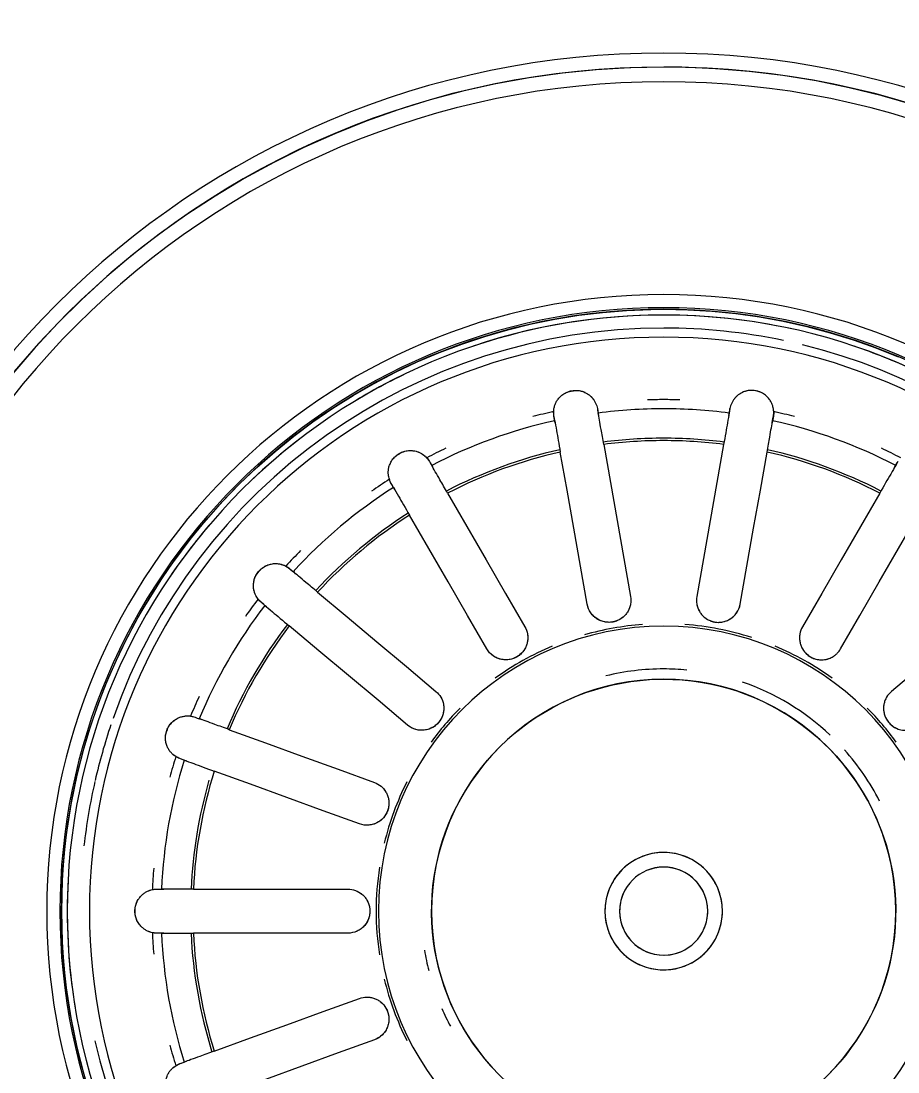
# Model space of a CAD drawing. Header units: millimetres. Extents: x -11245 to 8231, y -22520 to -3800.
# Drawn here: x -6811.4 to -6751.7, y -15020.6 to -14949 of the extents above; entities that cross this region are included whole.
import ezdxf

# ---------------------------------------------------------------- set-up
doc = ezdxf.new("R2010")
doc.units = ezdxf.units.MM
for name, color, linetype, lineweight in [('A-ANNO-DIMS', 211, 'Continuous', 9), ('A-ANNO-DIMS-75', 211, 'Continuous', 9), ('G-IMPT', 8, 'Continuous', 9)]:
    doc.layers.add(name, color=color, linetype=linetype, lineweight=lineweight)
doc.styles.add('@Arial Unicode MS', font='ARIALUNI.TTF', dxfattribs={"height": 150})
doc.dimstyles.new('CRT_-__Metros_-_Linha_de_chamada_3_5_mm', dxfattribs={"dimscale": 304.8, "dimtxt": 150.876728, "dimasz": 0.492126, "dimexe": 0.246063, "dimexo": 0.0625, "dimgap": 0.123031, "dimtad": 1, "dimlfac": 0.001, "dimrnd": 0.01, "dimzin": 0, "dimdsep": 46, "dimtxsty": '@Arial Unicode MS', "dimblk1": 'OBLIQUE', "dimblk2": 'OBLIQUE', "dimsah": 1, "dimcen": 0.09, "dimdle": 0.246063, "dimazin": 0, "dimtfac": 1, "dimtdec": 4, "dimtix": 1, "dimtmove": 0, "dimatfit": 3, "dimfxl": 1.476378, "dimfxlon": 1, "dimtvp": 1, "dimtolj": 1, "dimtzin": 0, "dimarcsym": 2})

# ---------------------------------------------------------------- blocks, each defined once
blk = doc.blocks.new('DIMBLOCK81-PONTOS ELÉTRICOS TÉRREO')
at = {"layer": 'A-ANNO-DIMS-75', "lineweight": 18}
for p, q in [((-6312.043, -13529.651), (-6387.043, -13454.651)), ((-6312.043, -13529.651), (-6237.043, -13604.651)), ((-6312.043, -16579.651), (-6387.043, -16504.651)), ((-6312.043, -16579.651), (-6237.043, -16654.651))]:
    blk.add_line(p, q, dxfattribs=at)
at = {"layer": 'A-ANNO-DIMS-75'}
for p, q in [((-6762.043, -13529.651), (-6237.043, -13529.651)), ((-6312.043, -13529.651), (-6762.043, -13529.651)), ((-6312.043, -16654.651), (-6312.043, -13529.651)), ((-6762.043, -16579.651), (-6237.043, -16579.651)), ((-6312.043, -16579.651), (-6762.043, -16579.651))]:
    blk.add_line(p, q, dxfattribs=at)
at = {"layer": 'A-ANNO-DIMS-75', "color": 0, "insert": (-6544.247, -15257.572), "char_height": 150, "width": 487.01214, "attachment_point": 1, "rotation": 90, "line_spacing_factor": 1.117605, "style": '@Arial Unicode MS'}
blk.add_mtext('3,05', dxfattribs=at)
blk = doc.blocks.new('_Oblique')
at = {"color": 0, "linetype": 'ByBlock', "lineweight": -2}
blk.add_line((-0.5, -0.5), (0.5, 0.5), dxfattribs=at)

msp = doc.modelspace()

# ---------------------------------------------------------------- linework, layer by layer
at = {"layer": 'G-IMPT', "flags": 128}
for points in [[(-6767.62, -14952.151), (-6769.919, -14952.197), (-6772.215, -14952.335), (-6774.504, -14952.564), (-6776.781, -14952.885), (-6779.044, -14953.297), (-6781.288, -14953.799), (-6783.511, -14954.39), (-6785.708, -14955.07), (-6787.876, -14955.837), (-6790.012, -14956.69), (-6792.112, -14957.628), (-6794.172, -14958.649), (-6796.191, -14959.751), (-6798.163, -14960.934), (-6800.087, -14962.194), (-6801.959, -14963.53), (-6803.776, -14964.94), (-6805.535, -14966.422), (-6807.233, -14967.973), (-6808.868, -14969.59), (-6810.437, -14971.272), (-6811.938, -14973.015)], [(-6750.54, -14954.746), (-6752.749, -14954.107), (-6754.983, -14953.557), (-6757.236, -14953.096), (-6759.506, -14952.726), (-6761.789, -14952.447), (-6764.081, -14952.26), (-6766.379, -14952.164), (-6767.62, -14952.151)], [(-6806.899, -15021.406), (-6807.337, -15019.826), (-6807.713, -15018.23), (-6808.024, -15016.619), (-6808.27, -15014.998), (-6808.451, -15013.368), (-6808.567, -15011.733), (-6808.618, -15010.093), (-6808.603, -15008.454), (-6808.522, -15006.816), (-6808.376, -15005.182), (-6808.165, -15003.556), (-6807.888, -15001.94), (-6807.548, -15000.335), (-6807.143, -14998.746), (-6806.676, -14997.174), (-6806.146, -14995.623), (-6805.554, -14994.093), (-6804.901, -14992.589), (-6804.189, -14991.112), (-6803.419, -14989.664), (-6802.591, -14988.248), (-6801.707, -14986.867), (-6800.768, -14985.522), (-6799.777, -14984.216), (-6798.734, -14982.95), (-6797.642, -14981.727), (-6796.501, -14980.549), (-6795.314, -14979.418), (-6794.083, -14978.334), (-6792.809, -14977.301), (-6791.496, -14976.32), (-6790.144, -14975.392), (-6788.756, -14974.518), (-6787.334, -14973.701), (-6785.88, -14972.942), (-6784.398, -14972.241), (-6782.888, -14971.6), (-6781.355, -14971.02), (-6779.799, -14970.501), (-6778.223, -14970.046), (-6776.631, -14969.653), (-6775.025, -14969.325), (-6773.406, -14969.061), (-6771.778, -14968.862), (-6770.144, -14968.729), (-6768.505, -14968.66), (-6767.62, -14968.651)], [(-6767.62, -14968.651), (-6765.981, -14968.684), (-6764.344, -14968.782), (-6762.712, -14968.946), (-6761.088, -14969.174), (-6759.475, -14969.468), (-6757.874, -14969.826), (-6756.289, -14970.247), (-6754.723, -14970.732), (-6753.177, -14971.279), (-6751.654, -14971.887)], [(-6772.134, -14975.414), (-6772.107, -14975.567), (-6772.08, -14975.719)], [(-6763.106, -14975.414), (-6763.133, -14975.567), (-6763.16, -14975.719)], [(-6775.034, -14976.24), (-6775.061, -14976.088), (-6775.088, -14975.935)], [(-6760.206, -14976.24), (-6760.179, -14976.088), (-6760.152, -14975.935)], [(-6772.831, -14988.738), (-6773.287, -14986.148), (-6773.744, -14983.558), (-6774.201, -14980.968), (-6774.657, -14978.378)], [(-6771.703, -14977.857), (-6771.246, -14980.447), (-6770.79, -14983.037), (-6770.333, -14985.627), (-6769.876, -14988.217)], [(-6763.537, -14977.857), (-6763.994, -14980.447), (-6764.45, -14983.037), (-6764.907, -14985.627), (-6765.364, -14988.217)], [(-6762.409, -14988.738), (-6761.953, -14986.148), (-6761.496, -14983.558), (-6761.039, -14980.968), (-6760.583, -14978.378)], [(-6783.571, -14979.023), (-6783.494, -14979.157), (-6783.416, -14979.291)], [(-6751.669, -14979.023), (-6751.746, -14979.157), (-6751.824, -14979.291)], [(-6786.014, -14980.791), (-6786.092, -14980.657), (-6786.169, -14980.523)], [(-6782.331, -14981.171), (-6781.016, -14983.449), (-6779.701, -14985.726), (-6778.386, -14988.004), (-6777.071, -14990.281)], [(-6752.909, -14981.171), (-6754.224, -14983.449), (-6755.539, -14985.726), (-6756.854, -14988.004), (-6758.169, -14990.281)], [(-6779.669, -14991.781), (-6780.984, -14989.504), (-6782.299, -14987.226), (-6783.614, -14984.949), (-6784.929, -14982.671)], [(-6755.571, -14991.781), (-6754.256, -14989.504), (-6752.941, -14987.226), (-6751.626, -14984.949), (-6750.311, -14982.671)], [(-6793.084, -14986.326), (-6792.966, -14986.425), (-6792.847, -14986.524)], [(-6791.184, -14987.92), (-6789.17, -14989.61), (-6787.155, -14991.301), (-6785.14, -14992.991), (-6783.126, -14994.682)], [(-6744.056, -14987.92), (-6746.071, -14989.61), (-6748.085, -14991.301), (-6750.1, -14992.991), (-6752.114, -14994.682)], [(-6794.776, -14988.823), (-6794.894, -14988.723), (-6795.013, -14988.624)], [(-6785.054, -14996.98), (-6787.069, -14995.289), (-6789.083, -14993.599), (-6791.098, -14991.909), (-6793.112, -14990.218)], [(-6778.954, -15020.659), (-6779.385, -15020.197), (-6779.798, -15019.718), (-6780.191, -15019.223), (-6780.563, -15018.712), (-6780.915, -15018.188), (-6781.246, -15017.649), (-6781.555, -15017.098), (-6781.842, -15016.535), (-6782.106, -15015.96), (-6782.346, -15015.376), (-6782.563, -15014.783), (-6782.757, -15014.181), (-6782.926, -15013.572), (-6783.07, -15012.957), (-6783.19, -15012.336), (-6783.285, -15011.711), (-6783.355, -15011.083), (-6783.4, -15010.453), (-6783.419, -15009.821), (-6783.413, -15009.189), (-6783.382, -15008.558), (-6783.326, -15007.929), (-6783.245, -15007.302), (-6783.138, -15006.679), (-6783.007, -15006.061), (-6782.851, -15005.449), (-6782.671, -15004.843), (-6782.466, -15004.245), (-6782.238, -15003.655), (-6781.987, -15003.076), (-6781.713, -15002.506), (-6781.416, -15001.949), (-6781.097, -15001.403), (-6780.756, -15000.871), (-6780.394, -15000.352), (-6780.012, -14999.849), (-6779.61, -14999.361), (-6779.189, -14998.89), (-6778.75, -14998.436), (-6778.292, -14998), (-6777.818, -14997.582), (-6777.327, -14997.184), (-6776.821, -14996.806), (-6776.3, -14996.448), (-6775.765, -14996.112), (-6775.217, -14995.797), (-6774.657, -14995.504), (-6774.086, -14995.234), (-6773.504, -14994.987), (-6772.913, -14994.764), (-6772.313, -14994.564), (-6771.706, -14994.388), (-6771.093, -14994.237), (-6770.473, -14994.111), (-6769.85, -14994.009), (-6769.222, -14993.932), (-6768.593, -14993.881), (-6767.961, -14993.854), (-6767.62, -14993.851)], [(-6767.62, -14993.851), (-6766.988, -14993.863), (-6766.357, -14993.901), (-6765.729, -14993.964), (-6765.103, -14994.053), (-6764.481, -14994.166), (-6763.864, -14994.304), (-6763.254, -14994.466), (-6762.65, -14994.653), (-6762.054, -14994.864), (-6761.467, -14995.098), (-6760.89, -14995.356), (-6760.324, -14995.636), (-6759.769, -14995.939), (-6759.227, -14996.264), (-6758.699, -14996.61), (-6758.184, -14996.978), (-6757.685, -14997.365), (-6757.202, -14997.772), (-6756.735, -14998.198), (-6756.286, -14998.643), (-6755.855, -14999.105), (-6755.442, -14999.584), (-6755.05, -15000.079), (-6754.677, -15000.589), (-6754.325, -15001.114), (-6753.994, -15001.652), (-6753.685, -15002.204), (-6753.398, -15002.767), (-6753.135, -15003.341), (-6752.894, -15003.926), (-6752.677, -15004.519), (-6752.483, -15005.121), (-6752.314, -15005.73), (-6752.17, -15006.345), (-6752.05, -15006.965), (-6751.955, -15007.59), (-6751.885, -15008.218), (-6751.84, -15008.849), (-6751.821, -15009.48), (-6751.827, -15010.112), (-6751.858, -15010.743), (-6751.914, -15011.373), (-6751.996, -15011.999), (-6752.102, -15012.622), (-6752.233, -15013.241), (-6752.389, -15013.853), (-6752.569, -15014.459), (-6752.774, -15015.057), (-6753.002, -15015.646), (-6753.253, -15016.226), (-6753.528, -15016.795), (-6753.825, -15017.353), (-6754.144, -15017.899), (-6754.484, -15018.431), (-6754.846, -15018.949), (-6755.228, -15019.452), (-6755.63, -15019.94), (-6756.051, -15020.411), (-6756.49, -15020.865)], [(-6799.526, -14996.442), (-6799.381, -14996.494), (-6799.236, -14996.547)], [(-6797.195, -14997.29), (-6794.724, -14998.189), (-6792.253, -14999.089), (-6789.782, -14999.988), (-6787.31, -15000.888)], [(-6800.262, -14999.366), (-6800.407, -14999.314), (-6800.552, -14999.261)], [(-6788.336, -15003.707), (-6790.808, -15002.807), (-6793.279, -15001.908), (-6795.75, -15001.008), (-6798.221, -15000.109)], [(-6767.62, -15005.651), (-6767.78, -15005.654), (-6767.94, -15005.664), (-6768.099, -15005.68), (-6768.257, -15005.702), (-6768.415, -15005.731), (-6768.571, -15005.765), (-6768.725, -15005.807), (-6768.878, -15005.854), (-6769.029, -15005.907), (-6769.178, -15005.967), (-6769.324, -15006.032), (-6769.467, -15006.103), (-6769.608, -15006.179), (-6769.745, -15006.262), (-6769.879, -15006.349), (-6770.009, -15006.442), (-6770.135, -15006.54), (-6770.258, -15006.644), (-6770.376, -15006.751), (-6770.489, -15006.864), (-6770.599, -15006.981), (-6770.703, -15007.102), (-6770.802, -15007.227), (-6770.897, -15007.357), (-6770.986, -15007.49), (-6771.07, -15007.626), (-6771.148, -15007.765), (-6771.22, -15007.908), (-6771.287, -15008.053), (-6771.348, -15008.201), (-6771.403, -15008.352), (-6771.452, -15008.504), (-6771.495, -15008.658), (-6771.532, -15008.814), (-6771.562, -15008.971), (-6771.586, -15009.129), (-6771.604, -15009.288), (-6771.615, -15009.448), (-6771.62, -15009.608), (-6771.618, -15009.768), (-6771.61, -15009.927), (-6771.596, -15010.087), (-6771.576, -15010.245), (-6771.549, -15010.403), (-6771.515, -15010.56), (-6771.476, -15010.715), (-6771.43, -15010.868), (-6771.379, -15011.019), (-6771.321, -15011.169), (-6771.257, -15011.315), (-6771.188, -15011.459), (-6771.113, -15011.601), (-6771.032, -15011.739), (-6770.946, -15011.874), (-6770.854, -15012.005), (-6770.757, -15012.132), (-6770.656, -15012.256), (-6770.549, -15012.375), (-6770.438, -15012.49), (-6770.322, -15012.6), (-6770.202, -15012.706), (-6770.078, -15012.807), (-6769.949, -15012.903), (-6769.817, -15012.993), (-6769.682, -15013.078), (-6769.543, -15013.158), (-6769.402, -15013.232), (-6769.257, -15013.301), (-6769.11, -15013.363), (-6768.96, -15013.42), (-6768.808, -15013.47), (-6768.655, -15013.515), (-6768.499, -15013.553), (-6768.342, -15013.585), (-6768.185, -15013.611), (-6768.026, -15013.63), (-6767.866, -15013.643), (-6767.706, -15013.65), (-6767.62, -15013.651)], [(-6767.62, -15013.651), (-6767.46, -15013.648), (-6767.3, -15013.638), (-6767.141, -15013.622), (-6766.983, -15013.6), (-6766.825, -15013.571), (-6766.669, -15013.536), (-6766.515, -15013.495), (-6766.362, -15013.448), (-6766.211, -15013.394), (-6766.062, -15013.335), (-6765.916, -15013.27), (-6765.773, -15013.199), (-6765.633, -15013.122), (-6765.495, -15013.04), (-6765.361, -15012.952), (-6765.231, -15012.859), (-6765.105, -15012.761), (-6764.983, -15012.658), (-6764.864, -15012.55), (-6764.751, -15012.438), (-6764.641, -15012.321), (-6764.537, -15012.199), (-6764.438, -15012.074), (-6764.343, -15011.945), (-6764.254, -15011.812), (-6764.17, -15011.676), (-6764.092, -15011.536), (-6764.02, -15011.394), (-6763.953, -15011.248), (-6763.892, -15011.1), (-6763.837, -15010.95), (-6763.788, -15010.798), (-6763.745, -15010.643), (-6763.709, -15010.488), (-6763.678, -15010.331), (-6763.654, -15010.172), (-6763.637, -15010.013), (-6763.625, -15009.854), (-6763.62, -15009.694), (-6763.622, -15009.534), (-6763.63, -15009.374), (-6763.644, -15009.215), (-6763.665, -15009.056), (-6763.691, -15008.898), (-6763.725, -15008.742), (-6763.764, -15008.587), (-6763.81, -15008.434), (-6763.861, -15008.282), (-6763.919, -15008.133), (-6763.983, -15007.986), (-6764.052, -15007.842), (-6764.128, -15007.701), (-6764.208, -15007.563), (-6764.295, -15007.428), (-6764.386, -15007.297), (-6764.483, -15007.169), (-6764.585, -15007.046), (-6764.691, -15006.927), (-6764.802, -15006.812), (-6764.918, -15006.701), (-6765.038, -15006.596), (-6765.163, -15006.495), (-6765.291, -15006.399), (-6765.423, -15006.308), (-6765.558, -15006.223), (-6765.697, -15006.144), (-6765.839, -15006.069), (-6765.983, -15006.001), (-6766.13, -15005.938), (-6766.28, -15005.882), (-6766.432, -15005.831), (-6766.586, -15005.787), (-6766.741, -15005.749), (-6766.898, -15005.717), (-6767.056, -15005.691), (-6767.214, -15005.671), (-6767.374, -15005.658), (-6767.534, -15005.652), (-6767.62, -15005.651)], [(-6802.12, -15008.151), (-6801.965, -15008.151), (-6801.811, -15008.151)], [(-6799.639, -15008.151), (-6797.01, -15008.151), (-6794.38, -15008.151), (-6791.75, -15008.151), (-6789.12, -15008.151)], [(-6801.811, -15011.151), (-6801.965, -15011.151), (-6802.12, -15011.151)], [(-6789.12, -15011.151), (-6791.75, -15011.151), (-6794.38, -15011.151), (-6797.01, -15011.151), (-6799.639, -15011.151)], [(-6798.221, -15019.192), (-6795.75, -15018.293), (-6793.279, -15017.394), (-6790.808, -15016.494), (-6788.336, -15015.595)], [(-6787.31, -15018.414), (-6789.782, -15019.313), (-6792.253, -15020.213), (-6794.724, -15021.112), (-6797.195, -15022.012)], [(-6800.552, -15020.041), (-6800.407, -15019.988), (-6800.262, -15019.935)]]:
    msp.add_lwpolyline(points, dxfattribs=at)
at = {"layer": 'G-IMPT'}
for radius, start, end in [(58.454, 360, 180), (57.5, 0, 180), (57.5, 90, 270), (57.5, 270, 90), (56.5, 90, 270), (56.5, 270, 90), (42, 90, 180), (42, 270, 90), (41.108, 90, 270), (41, 90, 180), (41, 0, 180), (40.608, 90, 270), (40.608, 90, 108.62069), (41.108, 270, 90), (41, 0, 90), (40.608, 270, 90), (40.608, 77.58621, 90), (39.72, 90, 160.71429), (39.72, 78.16114, 90), (39.099, 90, 270), (39.099, 270, 90), (39.72, 12.96434, 76.22116), (40.608, 65.17241, 71.37931), (40.608, 114.82759, 121.03448), (34.845, 90, 91.80426), (34.845, 88.19574, 90), (34.223, 90, 97.48795), (34.223, 82.51205, 90), (34.223, 102.51205, 117.48795), (34.845, 102.41258, 104.81891), (34.223, 62.51205, 77.48795), (34.845, 75.18135, 77.58742), (40.608, 127.24138, 133.44828), (32.216, 90, 97.33127), (32.054, 90, 97.31784), (32.216, 82.66873, 90), (32.054, 82.68216, 90), (34.845, 115.18135, 117.58742), (32.216, 102.66873, 117.33127), (32.054, 102.68216, 117.31784), (32.054, 62.68216, 77.31784), (32.216, 62.66873, 77.33127), (34.845, 62.41258, 64.81891), (34.845, 122.41258, 124.81891), (34.223, 122.51205, 137.48795), (32.216, 122.66873, 137.33127), (32.054, 122.68216, 137.31784), (40.608, 139.65517, 145.86207), (34.845, 135.18135, 137.58742), (34.845, 142.41258, 144.81891), (34.223, 142.51205, 157.48795), (32.216, 142.66873, 157.33127), (32.054, 142.68216, 157.31784), (19.418, 90, 270), (19.579, 94.23524, 106.00121), (19.418, 270, 90), (19.579, 72.18353, 85.76476), (19.579, 112.78829, 125.83589), (19.579, 54.16411, 67.21171), (16.5, 90, 103.78238), (16.5, 84.54291, 90), (15.8, 0, 180), (16.5, 46.58607, 71.05263), (34.845, 155.18135, 157.58742), (19.579, 135.08319, 143.98367), (19.579, 36.01634, 44.91681), (39.72, 161.35721, 167.03566), (34.845, 162.41258, 164.81891), (16.5, 27.03614, 41.71504), (34.223, 162.51205, 177.48795), (32.054, 162.68216, 177.31784), (39.72, 167.14286, 173.57143), (32.216, 163.93337, 177.33127), (19.579, 153.24426, 166.29568), (4, 90, 180), (4, 0, 90), (34.845, 175.18135, 177.58742), (19.579, 171.22487, 188.77513), (3, 90, 180), (3, 0, 110.90715), (3, 270, 90), (40.608, 176.89655, 189.31034), (3, 157.5, 180), (58.454, 180, 360), (57.5, 180, 0), (42, 180, 270), (41, 180, 270), (41, 180, 0), (15.8, 180, 0), (4, 180, 270), (3, 180, 292.5), (3, 180, 270), (4, 270, 0), (41, 270, 0), (3, 337.5, 0), (34.845, 182.41258, 184.81891), (34.223, 182.51205, 197.48795), (32.216, 182.66873, 197.33127), (32.054, 182.68216, 197.31784), (16.5, 189.29676, 194.21053), (19.579, 193.70432, 206.75574), (16.5, 203.68421, 208.38972), (39.72, 192.85714, 256.22115), (34.845, 195.18135, 197.58742)]:
    msp.add_arc((-6767.62, -15009.651), radius, start, end, dxfattribs=at)
for points, knots in [([(-6775.088, -14975.935), (-6775.112, -14975.807), (-6775.119, -14975.61), (-6775.083, -14975.372), (-6775.048, -14975.234), (-6775.01, -14975.131), (-6774.964, -14975.026), (-6774.912, -14974.92), (-6774.847, -14974.814), (-6774.764, -14974.712), (-6774.662, -14974.607), (-6774.547, -14974.498), (-6774.414, -14974.398), (-6774.264, -14974.319), (-6774.08, -14974.259), (-6773.868, -14974.211), (-6773.652, -14974.184), (-6773.459, -14974.177), (-6773.291, -14974.201), (-6773.132, -14974.249), (-6772.999, -14974.306), (-6772.867, -14974.372), (-6772.752, -14974.437), (-6772.646, -14974.52), (-6772.561, -14974.602), (-6772.483, -14974.685), (-6772.412, -14974.769), (-6772.331, -14974.886), (-6772.216, -14975.098), (-6772.155, -14975.285), (-6772.134, -14975.414)], [0, 0, 0, 0, 0.111111, 0.166667, 0.194444, 0.222222, 0.25, 0.277778, 0.305556, 0.333333, 0.361111, 0.388889, 0.416667, 0.444444, 0.472222, 0.5, 0.527778, 0.555556, 0.583333, 0.611111, 0.638889, 0.659722, 0.694444, 0.722222, 0.75, 0.777778, 0.805556, 0.833333, 0.888889, 1, 1, 1, 1]), ([(-6760.152, -14975.935), (-6760.141, -14975.873), (-6760.126, -14975.744), (-6760.13, -14975.575), (-6760.147, -14975.439), (-6760.166, -14975.338), (-6760.194, -14975.236), (-6760.23, -14975.13), (-6760.275, -14975.026), (-6760.33, -14974.923), (-6760.395, -14974.819), (-6760.476, -14974.712), (-6760.575, -14974.605), (-6760.689, -14974.502), (-6760.823, -14974.406), (-6760.974, -14974.321), (-6761.157, -14974.246), (-6761.366, -14974.193), (-6761.582, -14974.171), (-6761.779, -14974.179), (-6761.951, -14974.207), (-6762.11, -14974.251), (-6762.241, -14974.303), (-6762.372, -14974.369), (-6762.488, -14974.442), (-6762.593, -14974.524), (-6762.679, -14974.602), (-6762.758, -14974.684), (-6762.828, -14974.771), (-6762.889, -14974.858), (-6762.942, -14974.947), (-6763.004, -14975.068), (-6763.065, -14975.226), (-6763.095, -14975.352), (-6763.106, -14975.414)], [0, 0, 0, 0, 0.055556, 0.111111, 0.138889, 0.166667, 0.194444, 0.222222, 0.25, 0.277778, 0.305556, 0.333333, 0.361111, 0.388889, 0.416667, 0.444444, 0.472222, 0.5, 0.527778, 0.555556, 0.583333, 0.611111, 0.638889, 0.659722, 0.694444, 0.722222, 0.75, 0.777778, 0.805556, 0.833333, 0.861111, 0.888889, 0.944444, 1, 1, 1, 1]), ([(-6775.034, -14976.24), (-6775.004, -14976.414), (-6774.903, -14976.985), (-6774.754, -14977.829), (-6774.657, -14978.378)], [0, 0, 0, 0, 0.4, 1, 1, 1, 1]), ([(-6771.703, -14977.857), (-6771.767, -14977.492), (-6771.92, -14976.626), (-6772.034, -14975.98), (-6772.08, -14975.719)], [0, 0, 0, 0, 0.4, 1, 1, 1, 1]), ([(-6763.16, -14975.719), (-6763.191, -14975.893), (-6763.291, -14976.464), (-6763.44, -14977.308), (-6763.537, -14977.857)], [0, 0, 0, 0, 0.4, 1, 1, 1, 1]), ([(-6760.583, -14978.378), (-6760.518, -14978.012), (-6760.366, -14977.147), (-6760.252, -14976.501), (-6760.206, -14976.24)], [0, 0, 0, 0, 0.4, 1, 1, 1, 1]), ([(-6786.169, -14980.523), (-6786.236, -14980.41), (-6786.31, -14980.228), (-6786.357, -14979.992), (-6786.371, -14979.85), (-6786.371, -14979.74), (-6786.364, -14979.626), (-6786.351, -14979.508), (-6786.326, -14979.387), (-6786.283, -14979.262), (-6786.224, -14979.129), (-6786.153, -14978.987), (-6786.061, -14978.847), (-6785.948, -14978.722), (-6785.796, -14978.603), (-6785.612, -14978.485), (-6785.418, -14978.385), (-6785.239, -14978.313), (-6785.074, -14978.278), (-6784.908, -14978.269), (-6784.763, -14978.278), (-6784.617, -14978.294), (-6784.486, -14978.315), (-6784.359, -14978.358), (-6784.25, -14978.406), (-6784.148, -14978.457), (-6784.053, -14978.512), (-6783.937, -14978.594), (-6783.756, -14978.753), (-6783.635, -14978.909), (-6783.571, -14979.023)], [0, 0, 0, 0, 0.111111, 0.166667, 0.194444, 0.222222, 0.25, 0.277778, 0.305556, 0.333333, 0.361111, 0.388889, 0.416667, 0.444444, 0.472222, 0.5, 0.527778, 0.555556, 0.583333, 0.611111, 0.638889, 0.659722, 0.694444, 0.722222, 0.75, 0.777778, 0.805556, 0.833333, 0.888889, 1, 1, 1, 1]), ([(-6784.337, -14978.371), (-6784.306, -14978.383), (-6784.245, -14978.408), (-6784.162, -14978.45), (-6784.084, -14978.494), (-6783.985, -14978.56), (-6783.871, -14978.65), (-6783.793, -14978.728), (-6783.757, -14978.768)], [0.7777778, 0.7777778, 0.7777778, 0.7777778, 0.8055556, 0.8333333, 0.8611111, 0.8888889, 0.9444444, 1, 1, 1, 1]), ([(-6782.331, -14981.171), (-6782.516, -14980.849), (-6782.956, -14980.089), (-6783.284, -14979.52), (-6783.416, -14979.291)], [0, 0, 0, 0, 0.4, 1, 1, 1, 1]), ([(-6751.824, -14979.291), (-6751.912, -14979.444), (-6752.202, -14979.946), (-6752.63, -14980.688), (-6752.909, -14981.171)], [0, 0, 0, 0, 0.4, 1, 1, 1, 1]), ([(-6786.014, -14980.791), (-6785.926, -14980.944), (-6785.636, -14981.446), (-6785.208, -14982.188), (-6784.929, -14982.671)], [0, 0, 0, 0, 0.4, 1, 1, 1, 1]), ([(-6795.013, -14988.624), (-6795.114, -14988.541), (-6795.246, -14988.394), (-6795.371, -14988.189), (-6795.433, -14988.06), (-6795.47, -14987.957), (-6795.503, -14987.847), (-6795.531, -14987.732), (-6795.549, -14987.61), (-6795.55, -14987.478), (-6795.541, -14987.332), (-6795.522, -14987.175), (-6795.484, -14987.012), (-6795.421, -14986.856), (-6795.318, -14986.692), (-6795.186, -14986.518), (-6795.038, -14986.358), (-6794.895, -14986.229), (-6794.751, -14986.14), (-6794.598, -14986.075), (-6794.46, -14986.033), (-6794.316, -14985.998), (-6794.186, -14985.974), (-6794.052, -14985.97), (-6793.934, -14985.978), (-6793.82, -14985.991), (-6793.712, -14986.01), (-6793.575, -14986.048), (-6793.351, -14986.136), (-6793.184, -14986.24), (-6793.084, -14986.326)], [0, 0, 0, 0, 0.111111, 0.166667, 0.194444, 0.222222, 0.25, 0.277778, 0.305556, 0.333333, 0.361111, 0.388889, 0.416667, 0.444444, 0.472222, 0.5, 0.527778, 0.555556, 0.583333, 0.611111, 0.638889, 0.659722, 0.694444, 0.722222, 0.75, 0.777778, 0.805556, 0.833333, 0.888889, 1, 1, 1, 1]), ([(-6791.184, -14987.92), (-6791.469, -14987.681), (-6792.142, -14987.117), (-6792.644, -14986.695), (-6792.847, -14986.524)], [0, 0, 0, 0, 0.4, 1, 1, 1, 1]), ([(-6795.232, -14988.396), (-6795.265, -14988.354), (-6795.328, -14988.264), (-6795.397, -14988.136), (-6795.444, -14988.027), (-6795.475, -14987.943), (-6795.501, -14987.853), (-6795.516, -14987.79), (-6795.522, -14987.757)], [0, 0, 0, 0, 0.0555556, 0.1111111, 0.1388889, 0.1666667, 0.1944444, 0.2222222, 0.2222222, 0.2222222, 0.2222222]), ([(-6769.876, -14988.217), (-6769.845, -14988.393), (-6769.846, -14988.733), (-6769.992, -14989.151), (-6770.193, -14989.438), (-6770.376, -14989.627), (-6770.594, -14989.778), (-6770.805, -14989.88), (-6770.993, -14989.936), (-6771.16, -14989.967), (-6771.326, -14989.98), (-6771.488, -14989.974), (-6771.654, -14989.949), (-6771.816, -14989.907), (-6771.966, -14989.85), (-6772.114, -14989.773), (-6772.252, -14989.681), (-6772.417, -14989.546), (-6772.67, -14989.25), (-6772.792, -14988.958), (-6772.831, -14988.738)], [0, 0, 0, 0, 0.111111, 0.222222, 0.277778, 0.333333, 0.388889, 0.444444, 0.479167, 0.513889, 0.548611, 0.583333, 0.618056, 0.652778, 0.6875, 0.722222, 0.756944, 0.791667, 0.861111, 1, 1, 1, 1]), ([(-6765.364, -14988.217), (-6765.394, -14988.386), (-6765.394, -14988.649), (-6765.306, -14988.984), (-6765.198, -14989.222), (-6765.049, -14989.438), (-6764.801, -14989.689), (-6764.414, -14989.915), (-6763.883, -14990.009), (-6763.397, -14989.921), (-6763.066, -14989.745), (-6762.863, -14989.58), (-6762.729, -14989.438), (-6762.614, -14989.28), (-6762.49, -14989.051), (-6762.432, -14988.865), (-6762.409, -14988.738)], [0, 0, 0, 0, 0.111111, 0.166667, 0.222222, 0.277778, 0.333333, 0.444444, 0.555556, 0.666667, 0.75, 0.791667, 0.833333, 0.875, 0.916667, 1, 1, 1, 1]), ([(-6794.776, -14988.823), (-6794.641, -14988.936), (-6794.196, -14989.309), (-6793.54, -14989.86), (-6793.112, -14990.218)], [0, 0, 0, 0, 0.4, 1, 1, 1, 1]), ([(-6769.875, -14988.731), (-6769.89, -14988.817), (-6769.934, -14988.984), (-6770.042, -14989.222), (-6770.192, -14989.438), (-6770.439, -14989.689), (-6770.826, -14989.915), (-6771.357, -14990.009), (-6771.843, -14989.921), (-6772.174, -14989.745), (-6772.377, -14989.58), (-6772.511, -14989.438), (-6772.626, -14989.28), (-6772.75, -14989.051), (-6772.808, -14988.865), (-6772.831, -14988.738)], [0.1111111, 0.1111111, 0.1111111, 0.1111111, 0.1666667, 0.2222222, 0.2777778, 0.3333333, 0.4444444, 0.5555556, 0.6666667, 0.75, 0.7916667, 0.8333333, 0.875, 0.9166667, 1, 1, 1, 1]), ([(-6765.365, -14988.732), (-6765.335, -14988.9), (-6765.248, -14989.151), (-6765.047, -14989.438), (-6764.864, -14989.627), (-6764.646, -14989.778), (-6764.435, -14989.88), (-6764.247, -14989.936), (-6764.08, -14989.967), (-6763.915, -14989.98), (-6763.753, -14989.974), (-6763.586, -14989.949), (-6763.424, -14989.907), (-6763.274, -14989.85), (-6763.127, -14989.773), (-6762.988, -14989.681), (-6762.823, -14989.546), (-6762.571, -14989.25), (-6762.448, -14988.958), (-6762.409, -14988.738)], [0.1111111, 0.1111111, 0.1111111, 0.1111111, 0.2222222, 0.2777778, 0.3333333, 0.3888889, 0.4444444, 0.4791667, 0.5138889, 0.5486111, 0.5833333, 0.6180556, 0.6527778, 0.6875, 0.7222222, 0.7569444, 0.7916667, 0.8611111, 1, 1, 1, 1]), ([(-6777.071, -14990.281), (-6776.982, -14990.436), (-6776.866, -14990.756), (-6776.861, -14991.199), (-6776.951, -14991.537), (-6777.059, -14991.777), (-6777.212, -14991.994), (-6777.375, -14992.161), (-6777.533, -14992.279), (-6777.679, -14992.365), (-6777.83, -14992.434), (-6777.984, -14992.483), (-6778.149, -14992.517), (-6778.315, -14992.533), (-6778.476, -14992.53), (-6778.641, -14992.509), (-6778.803, -14992.47), (-6779.004, -14992.399), (-6779.342, -14992.207), (-6779.557, -14991.975), (-6779.669, -14991.781)], [0, 0, 0, 0, 0.111111, 0.222222, 0.277778, 0.333333, 0.388889, 0.444444, 0.479167, 0.513889, 0.548611, 0.583333, 0.618056, 0.652778, 0.6875, 0.722222, 0.756944, 0.791667, 0.861111, 1, 1, 1, 1]), ([(-6758.169, -14990.281), (-6758.255, -14990.43), (-6758.346, -14990.677), (-6758.378, -14991.022), (-6758.357, -14991.282), (-6758.29, -14991.537), (-6758.144, -14991.857), (-6757.858, -14992.202), (-6757.391, -14992.472), (-6756.903, -14992.555), (-6756.533, -14992.503), (-6756.285, -14992.417), (-6756.11, -14992.33), (-6755.949, -14992.22), (-6755.754, -14992.048), (-6755.635, -14991.893), (-6755.571, -14991.781)], [0, 0, 0, 0, 0.111111, 0.166667, 0.222222, 0.277778, 0.333333, 0.444444, 0.555556, 0.666667, 0.75, 0.791667, 0.833333, 0.875, 0.916667, 1, 1, 1, 1]), ([(-6776.894, -14990.764), (-6776.879, -14990.849), (-6776.863, -14991.022), (-6776.884, -14991.282), (-6776.95, -14991.537), (-6777.096, -14991.857), (-6777.382, -14992.202), (-6777.85, -14992.472), (-6778.337, -14992.555), (-6778.708, -14992.503), (-6778.955, -14992.417), (-6779.13, -14992.33), (-6779.237, -14992.257), (-6779.289, -14992.217)], [0.1111111, 0.1111111, 0.1111111, 0.1111111, 0.1666667, 0.2222222, 0.2777778, 0.3333333, 0.4444444, 0.5555556, 0.6666667, 0.75, 0.7916667, 0.8333333, 0.875, 0.875, 0.875, 0.875]), ([(-6758.346, -14990.764), (-6758.376, -14990.933), (-6758.38, -14991.199), (-6758.289, -14991.537), (-6758.181, -14991.777), (-6758.028, -14991.994), (-6757.865, -14992.161), (-6757.707, -14992.279), (-6757.561, -14992.365), (-6757.41, -14992.434), (-6757.256, -14992.483), (-6757.091, -14992.517), (-6756.925, -14992.533), (-6756.764, -14992.53), (-6756.599, -14992.509), (-6756.437, -14992.47), (-6756.236, -14992.399), (-6756.091, -14992.317), (-6756.003, -14992.255)], [0.1111111, 0.1111111, 0.1111111, 0.1111111, 0.2222222, 0.2777778, 0.3333333, 0.3888889, 0.4444444, 0.4791667, 0.5138889, 0.5486111, 0.5833333, 0.6180556, 0.6527778, 0.6875, 0.7222222, 0.7569444, 0.7916667, 0.8611111, 0.8611111, 0.8611111, 0.8611111]), ([(-6783.126, -14994.682), (-6782.989, -14994.797), (-6782.771, -14995.058), (-6782.614, -14995.472), (-6782.584, -14995.821), (-6782.603, -14996.083), (-6782.672, -14996.34), (-6782.769, -14996.553), (-6782.877, -14996.717), (-6782.984, -14996.848), (-6783.103, -14996.964), (-6783.231, -14997.063), (-6783.374, -14997.152), (-6783.525, -14997.223), (-6783.677, -14997.276), (-6783.839, -14997.312), (-6784.005, -14997.331), (-6784.218, -14997.333), (-6784.602, -14997.269), (-6784.883, -14997.124), (-6785.054, -14996.98)], [0, 0, 0, 0, 0.111111, 0.222222, 0.277778, 0.333333, 0.388889, 0.444444, 0.479167, 0.513889, 0.548611, 0.583333, 0.618056, 0.652778, 0.6875, 0.722222, 0.756944, 0.791667, 0.861111, 1, 1, 1, 1]), ([(-6752.114, -14994.682), (-6752.246, -14994.792), (-6752.415, -14994.993), (-6752.563, -14995.307), (-6752.633, -14995.558), (-6752.658, -14995.82), (-6752.63, -14996.171), (-6752.479, -14996.593), (-6752.132, -14997.007), (-6751.703, -14997.251), (-6751.336, -14997.329), (-6751.075, -14997.333), (-6750.88, -14997.311), (-6750.691, -14997.263), (-6750.449, -14997.168), (-6750.285, -14997.063), (-6750.186, -14996.98)], [0, 0, 0, 0, 0.111111, 0.166667, 0.222222, 0.277778, 0.333333, 0.444444, 0.555556, 0.666667, 0.75, 0.791667, 0.833333, 0.875, 0.916667, 1, 1, 1, 1]), ([(-6782.615, -14995.56), (-6782.599, -14995.645), (-6782.582, -14995.82), (-6782.611, -14996.171), (-6782.761, -14996.593), (-6783.108, -14997.007), (-6783.42, -14997.184), (-6783.586, -14997.244)], [0.2222222, 0.2222222, 0.2222222, 0.2222222, 0.2777778, 0.3333333, 0.4444444, 0.5555556, 0.6666667, 0.6666667, 0.6666667, 0.6666667]), ([(-6752.626, -14995.561), (-6752.641, -14995.646), (-6752.656, -14995.821), (-6752.637, -14996.083), (-6752.568, -14996.34), (-6752.472, -14996.553), (-6752.364, -14996.717), (-6752.256, -14996.848), (-6752.138, -14996.964), (-6752.009, -14997.063), (-6751.866, -14997.152), (-6751.765, -14997.199), (-6751.715, -14997.22)], [0.2222222, 0.2222222, 0.2222222, 0.2222222, 0.2777778, 0.3333333, 0.3888889, 0.4444444, 0.4791667, 0.5138889, 0.5486111, 0.5833333, 0.6180556, 0.6527778, 0.6527778, 0.6527778, 0.6527778]), ([(-6800.552, -14999.261), (-6800.676, -14999.217), (-6800.85, -14999.125), (-6801.038, -14998.975), (-6801.14, -14998.875), (-6801.21, -14998.79), (-6801.278, -14998.699), (-6801.344, -14998.6), (-6801.403, -14998.491), (-6801.45, -14998.368), (-6801.49, -14998.228), (-6801.527, -14998.074), (-6801.547, -14997.908), (-6801.541, -14997.739), (-6801.501, -14997.55), (-6801.435, -14997.342), (-6801.351, -14997.141), (-6801.26, -14996.97), (-6801.156, -14996.837), (-6801.035, -14996.723), (-6800.919, -14996.637), (-6800.796, -14996.555), (-6800.682, -14996.488), (-6800.557, -14996.439), (-6800.444, -14996.405), (-6800.333, -14996.379), (-6800.224, -14996.36), (-6800.082, -14996.348), (-6799.842, -14996.354), (-6799.649, -14996.396), (-6799.526, -14996.442)], [0, 0, 0, 0, 0.111111, 0.166667, 0.194444, 0.222222, 0.25, 0.277778, 0.305556, 0.333333, 0.361111, 0.388889, 0.416667, 0.444444, 0.472222, 0.5, 0.527778, 0.555556, 0.583333, 0.611111, 0.638889, 0.659722, 0.694444, 0.722222, 0.75, 0.777778, 0.805556, 0.833333, 0.888889, 1, 1, 1, 1]), ([(-6797.195, -14997.29), (-6797.544, -14997.163), (-6798.37, -14996.862), (-6798.987, -14996.638), (-6799.236, -14996.547)], [0, 0, 0, 0, 0.4, 1, 1, 1, 1]), ([(-6784.548, -14997.259), (-6784.61, -14997.239), (-6784.791, -14997.168), (-6784.955, -14997.063), (-6785.054, -14996.98)], [0.875, 0.875, 0.875, 0.875, 0.9166667, 1, 1, 1, 1]), ([(-6800.262, -14999.366), (-6800.096, -14999.427), (-6799.551, -14999.625), (-6798.746, -14999.918), (-6798.221, -15000.109)], [0, 0, 0, 0, 0.4, 1, 1, 1, 1]), ([(-6787.31, -15000.888), (-6787.142, -15000.949), (-6786.849, -15001.12), (-6786.559, -15001.455), (-6786.411, -15001.773), (-6786.34, -15002.026), (-6786.317, -15002.291), (-6786.335, -15002.524), (-6786.38, -15002.715), (-6786.437, -15002.875), (-6786.508, -15003.025), (-6786.594, -15003.162), (-6786.699, -15003.294), (-6786.816, -15003.413), (-6786.941, -15003.514), (-6787.081, -15003.603), (-6787.23, -15003.678), (-6787.43, -15003.752), (-6787.812, -15003.823), (-6788.126, -15003.783), (-6788.336, -15003.707)], [0, 0, 0, 0, 0.111111, 0.222222, 0.277778, 0.333333, 0.388889, 0.444444, 0.479167, 0.513889, 0.548611, 0.583333, 0.618056, 0.652778, 0.6875, 0.722222, 0.756944, 0.791667, 0.861111, 1, 1, 1, 1]), ([(-6787.31, -15000.888), (-6787.149, -15000.947), (-6786.921, -15001.077), (-6786.675, -15001.321), (-6786.523, -15001.534), (-6786.41, -15001.771), (-6786.317, -15002.111), (-6786.314, -15002.559), (-6786.499, -15003.066), (-6786.818, -15003.443), (-6787.136, -15003.642), (-6787.38, -15003.735), (-6787.571, -15003.78), (-6787.7, -15003.794), (-6787.765, -15003.796)], [0, 0, 0, 0, 0.1111111, 0.1666667, 0.2222222, 0.2777778, 0.3333333, 0.4444444, 0.5555556, 0.6666667, 0.75, 0.7916667, 0.8333333, 0.875, 0.875, 0.875, 0.875]), ([(-6802.12, -15011.151), (-6802.251, -15011.152), (-6802.446, -15011.125), (-6802.674, -15011.048), (-6802.804, -15010.989), (-6802.899, -15010.934), (-6802.994, -15010.871), (-6803.09, -15010.801), (-6803.183, -15010.719), (-6803.268, -15010.619), (-6803.355, -15010.501), (-6803.442, -15010.369), (-6803.517, -15010.219), (-6803.569, -15010.059), (-6803.596, -15009.867), (-6803.606, -15009.649), (-6803.596, -15009.432), (-6803.568, -15009.241), (-6803.516, -15009.08), (-6803.441, -15008.932), (-6803.362, -15008.811), (-6803.274, -15008.692), (-6803.19, -15008.589), (-6803.089, -15008.5), (-6802.994, -15008.43), (-6802.899, -15008.368), (-6802.804, -15008.312), (-6802.674, -15008.253), (-6802.446, -15008.176), (-6802.251, -15008.149), (-6802.12, -15008.151)], [0, 0, 0, 0, 0.111111, 0.166667, 0.194444, 0.222222, 0.25, 0.277778, 0.305556, 0.333333, 0.361111, 0.388889, 0.416667, 0.444444, 0.472222, 0.5, 0.527778, 0.555556, 0.583333, 0.611111, 0.638889, 0.659722, 0.694444, 0.722222, 0.75, 0.777778, 0.805556, 0.833333, 0.888889, 1, 1, 1, 1]), ([(-6799.639, -15008.151), (-6800.011, -15008.151), (-6800.889, -15008.151), (-6801.546, -15008.151), (-6801.811, -15008.151)], [0, 0, 0, 0, 0.4, 1, 1, 1, 1]), ([(-6789.12, -15008.151), (-6788.941, -15008.151), (-6788.607, -15008.211), (-6788.22, -15008.427), (-6787.973, -15008.675), (-6787.819, -15008.888), (-6787.707, -15009.129), (-6787.644, -15009.354), (-6787.621, -15009.549), (-6787.619, -15009.719), (-6787.635, -15009.884), (-6787.669, -15010.043), (-6787.723, -15010.203), (-6787.792, -15010.354), (-6787.875, -15010.492), (-6787.976, -15010.624), (-6788.09, -15010.745), (-6788.252, -15010.883), (-6788.588, -15011.081), (-6788.896, -15011.151), (-6789.12, -15011.151)], [0, 0, 0, 0, 0.111111, 0.222222, 0.277778, 0.333333, 0.388889, 0.444444, 0.479167, 0.513889, 0.548611, 0.583333, 0.618056, 0.652778, 0.6875, 0.722222, 0.756944, 0.791667, 0.861111, 1, 1, 1, 1]), ([(-6788.613, -15008.239), (-6788.532, -15008.268), (-6788.374, -15008.341), (-6788.159, -15008.489), (-6787.972, -15008.673), (-6787.768, -15008.96), (-6787.612, -15009.381), (-6787.612, -15009.92), (-6787.784, -15010.384), (-6788.014, -15010.679), (-6788.212, -15010.85), (-6788.375, -15010.958), (-6788.492, -15011.015), (-6788.553, -15011.039)], [0.1111111, 0.1111111, 0.1111111, 0.1111111, 0.1666667, 0.2222222, 0.2777778, 0.3333333, 0.4444444, 0.5555556, 0.6666667, 0.75, 0.7916667, 0.8333333, 0.875, 0.875, 0.875, 0.875]), ([(-6801.811, -15011.151), (-6801.634, -15011.151), (-6801.054, -15011.151), (-6800.197, -15011.151), (-6799.639, -15011.151)], [0, 0, 0, 0, 0.4, 1, 1, 1, 1]), ([(-6788.336, -15015.595), (-6788.168, -15015.534), (-6787.834, -15015.475), (-6787.396, -15015.547), (-6787.079, -15015.695), (-6786.861, -15015.842), (-6786.674, -15016.031), (-6786.538, -15016.221), (-6786.45, -15016.396), (-6786.39, -15016.555), (-6786.348, -15016.716), (-6786.326, -15016.876), (-6786.322, -15017.045), (-6786.335, -15017.211), (-6786.365, -15017.369), (-6786.416, -15017.528), (-6786.482, -15017.68), (-6786.587, -15017.866), (-6786.834, -15018.166), (-6787.1, -15018.337), (-6787.31, -15018.414)], [0, 0, 0, 0, 0.111111, 0.222222, 0.277778, 0.333333, 0.388889, 0.444444, 0.479167, 0.513889, 0.548611, 0.583333, 0.618056, 0.652778, 0.6875, 0.722222, 0.756944, 0.791667, 0.861111, 1, 1, 1, 1]), ([(-6787.83, -15015.504), (-6787.744, -15015.504), (-6787.571, -15015.518), (-6787.318, -15015.584), (-6787.079, -15015.693), (-6786.789, -15015.893), (-6786.499, -15016.235), (-6786.314, -15016.742), (-6786.317, -15017.236), (-6786.433, -15017.592), (-6786.56, -15017.821), (-6786.677, -15017.978), (-6786.812, -15018.118), (-6787.016, -15018.28), (-6787.189, -15018.37), (-6787.31, -15018.414)], [0.1111111, 0.1111111, 0.1111111, 0.1111111, 0.1666667, 0.2222222, 0.2777778, 0.3333333, 0.4444444, 0.5555556, 0.6666667, 0.75, 0.7916667, 0.8333333, 0.875, 0.9166667, 1, 1, 1, 1]), ([(-6798.221, -15019.192), (-6798.571, -15019.32), (-6799.396, -15019.62), (-6800.013, -15019.844), (-6800.262, -15019.935)], [0, 0, 0, 0, 0.4, 1, 1, 1, 1]), ([(-6799.526, -15022.86), (-6799.649, -15022.906), (-6799.842, -15022.947), (-6800.082, -15022.953), (-6800.224, -15022.942), (-6800.333, -15022.923), (-6800.444, -15022.896), (-6800.557, -15022.863), (-6800.673, -15022.817), (-6800.787, -15022.753), (-6800.909, -15022.672), (-6801.036, -15022.577), (-6801.158, -15022.463), (-6801.262, -15022.329), (-6801.352, -15022.159), (-6801.436, -15021.957), (-6801.501, -15021.749), (-6801.541, -15021.56), (-6801.547, -15021.392), (-6801.527, -15021.226), (-6801.493, -15021.086), (-6801.452, -15020.944), (-6801.408, -15020.819), (-6801.344, -15020.701), (-6801.278, -15020.603), (-6801.21, -15020.511), (-6801.14, -15020.427), (-6801.038, -15020.327), (-6800.85, -15020.177), (-6800.676, -15020.085), (-6800.552, -15020.041)], [0, 0, 0, 0, 0.111111, 0.166667, 0.194444, 0.222222, 0.25, 0.277778, 0.305556, 0.333333, 0.361111, 0.388889, 0.416667, 0.444444, 0.472222, 0.5, 0.527778, 0.555556, 0.583333, 0.611111, 0.638889, 0.659722, 0.694444, 0.722222, 0.75, 0.777778, 0.805556, 0.833333, 0.888889, 1, 1, 1, 1])]:
    msp.add_open_spline(points, degree=3, knots=knots, dxfattribs=at)
for points in [[(-6774.198, -14974.295), (-6774.15, -14974.274), (-6774.047, -14974.236), (-6773.873, -14974.194), (-6773.695, -14974.174), (-6773.53, -14974.174), (-6773.382, -14974.19), (-6773.241, -14974.219), (-6773.111, -14974.259), (-6773.032, -14974.291), (-6772.994, -14974.307)], [(-6772.63, -14974.54), (-6772.605, -14974.562), (-6772.557, -14974.606), (-6772.493, -14974.674), (-6772.435, -14974.743), (-6772.399, -14974.79), (-6772.382, -14974.814)], [(-6762.61, -14974.54), (-6762.635, -14974.562), (-6762.684, -14974.605), (-6762.748, -14974.673), (-6762.806, -14974.743), (-6762.841, -14974.791), (-6762.858, -14974.814)], [(-6761.044, -14974.294), (-6761.092, -14974.276), (-6761.195, -14974.244), (-6761.371, -14974.205), (-6761.549, -14974.181), (-6761.712, -14974.173), (-6761.857, -14974.187), (-6761.999, -14974.219), (-6762.129, -14974.262), (-6762.209, -14974.292), (-6762.247, -14974.308)], [(-6775.11, -14975.62), (-6775.108, -14975.567), (-6775.098, -14975.457), (-6775.075, -14975.343), (-6775.06, -14975.287)], [(-6772.134, -14975.414), (-6772.109, -14975.553), (-6772.082, -14975.708), (-6772.052, -14975.876)], [(-6763.188, -14975.876), (-6763.158, -14975.708), (-6763.131, -14975.553), (-6763.106, -14975.414)], [(-6760.13, -14975.62), (-6760.131, -14975.566), (-6760.141, -14975.455), (-6760.165, -14975.343), (-6760.18, -14975.286)], [(-6775.088, -14975.935), (-6775.098, -14975.878), (-6775.111, -14975.767), (-6775.112, -14975.667), (-6775.11, -14975.62)], [(-6775.007, -14976.397), (-6775.036, -14976.229), (-6775.064, -14976.074), (-6775.088, -14975.935)], [(-6760.152, -14975.935), (-6760.176, -14976.074), (-6760.204, -14976.229), (-6760.233, -14976.397)], [(-6760.13, -14975.62), (-6760.128, -14975.667), (-6760.129, -14975.767), (-6760.142, -14975.878), (-6760.152, -14975.935)], [(-6785.894, -14978.677), (-6785.856, -14978.641), (-6785.772, -14978.57), (-6785.623, -14978.471), (-6785.463, -14978.391), (-6785.359, -14978.354), (-6785.309, -14978.339)], [(-6783.757, -14978.768), (-6783.725, -14978.803), (-6783.662, -14978.88), (-6783.6, -14978.972), (-6783.571, -14979.023)], [(-6783.571, -14979.023), (-6783.5, -14979.145), (-6783.422, -14979.281), (-6783.337, -14979.429)], [(-6751.904, -14979.429), (-6751.818, -14979.281), (-6751.74, -14979.145), (-6751.669, -14979.023)], [(-6786.297, -14980.234), (-6786.314, -14980.183), (-6786.342, -14980.077), (-6786.359, -14979.962), (-6786.364, -14979.904)], [(-6786.169, -14980.523), (-6786.198, -14980.472), (-6786.248, -14980.373), (-6786.283, -14980.279), (-6786.297, -14980.234)], [(-6785.935, -14980.929), (-6786.02, -14980.781), (-6786.099, -14980.645), (-6786.169, -14980.523)], [(-6795.541, -14987.326), (-6795.537, -14987.285), (-6795.525, -14987.2), (-6795.495, -14987.069), (-6795.45, -14986.932), (-6795.389, -14986.796), (-6795.307, -14986.653), (-6795.201, -14986.509), (-6795.078, -14986.379), (-6794.951, -14986.273), (-6794.827, -14986.19), (-6794.701, -14986.121), (-6794.576, -14986.068), (-6794.495, -14986.042), (-6794.455, -14986.031)], [(-6793.661, -14986.026), (-6793.604, -14986.041), (-6793.494, -14986.078), (-6793.394, -14986.124), (-6793.346, -14986.149)], [(-6793.346, -14986.149), (-6793.305, -14986.171), (-6793.219, -14986.222), (-6793.129, -14986.288), (-6793.084, -14986.326)], [(-6793.084, -14986.326), (-6792.976, -14986.416), (-6792.856, -14986.517), (-6792.725, -14986.627)], [(-6795.013, -14988.624), (-6795.058, -14988.586), (-6795.138, -14988.51), (-6795.203, -14988.434), (-6795.232, -14988.396)], [(-6794.654, -14988.925), (-6794.784, -14988.815), (-6794.905, -14988.714), (-6795.013, -14988.624)], [(-6801.493, -14998.222), (-6801.503, -14998.182), (-6801.521, -14998.098), (-6801.537, -14997.964), (-6801.542, -14997.821), (-6801.531, -14997.672), (-6801.503, -14997.509), (-6801.453, -14997.338), (-6801.382, -14997.174), (-6801.299, -14997.031), (-6801.211, -14996.91), (-6801.115, -14996.803), (-6801.016, -14996.71), (-6800.949, -14996.657), (-6800.915, -14996.633)], [(-6800.171, -14996.357), (-6800.112, -14996.352), (-6799.996, -14996.349), (-6799.886, -14996.358), (-6799.833, -14996.365)], [(-6799.833, -14996.365), (-6799.786, -14996.372), (-6799.688, -14996.39), (-6799.581, -14996.422), (-6799.526, -14996.442)], [(-6799.526, -14996.442), (-6799.394, -14996.49), (-6799.246, -14996.544), (-6799.086, -14996.602)], [(-6800.836, -14999.122), (-6800.882, -14999.094), (-6800.972, -14999.03), (-6801.059, -14998.953), (-6801.1, -14998.912)], [(-6800.552, -14999.261), (-6800.607, -14999.241), (-6800.709, -14999.196), (-6800.796, -14999.147), (-6800.836, -14999.122)], [(-6800.112, -14999.421), (-6800.272, -14999.363), (-6800.42, -14999.309), (-6800.552, -14999.261)], [(-6802.754, -15008.291), (-6802.701, -15008.267), (-6802.593, -15008.224), (-6802.487, -15008.195), (-6802.434, -15008.184)], [(-6802.434, -15008.184), (-6802.388, -15008.174), (-6802.29, -15008.158), (-6802.178, -15008.151), (-6802.12, -15008.151)], [(-6802.12, -15008.151), (-6801.979, -15008.151), (-6801.822, -15008.151), (-6801.651, -15008.151)], [(-6803.359, -15010.496), (-6803.382, -15010.462), (-6803.428, -15010.39), (-6803.489, -15010.269), (-6803.542, -15010.136), (-6803.583, -15009.992), (-6803.613, -15009.83), (-6803.624, -15009.652), (-6803.613, -15009.473), (-6803.584, -15009.311), (-6803.542, -15009.167), (-6803.489, -15009.033), (-6803.428, -15008.913), (-6803.383, -15008.84), (-6803.36, -15008.806)], [(-6802.434, -15011.118), (-6802.486, -15011.106), (-6802.593, -15011.078), (-6802.701, -15011.035), (-6802.754, -15011.01)], [(-6802.12, -15011.151), (-6802.178, -15011.151), (-6802.29, -15011.144), (-6802.388, -15011.127), (-6802.434, -15011.118)], [(-6801.651, -15011.151), (-6801.822, -15011.151), (-6801.979, -15011.151), (-6802.12, -15011.151)], [(-6800.552, -15020.041), (-6800.42, -15019.993), (-6800.272, -15019.939), (-6800.112, -15019.881)], [(-6801.1, -15020.39), (-6801.059, -15020.348), (-6800.972, -15020.271), (-6800.882, -15020.208), (-6800.836, -15020.179)], [(-6800.836, -15020.179), (-6800.796, -15020.155), (-6800.709, -15020.105), (-6800.607, -15020.061), (-6800.552, -15020.041)]]:
    msp.add_open_spline(points, degree=3, dxfattribs=at)

# ---------------------------------------------------------------- dimensions: what is measured, and where the dimension line sits
at = {"layer": 'A-ANNO-DIMS'}
dim = msp.add_linear_dim(base=(-6312.043, -13529.651), p1=(-6762.043, -16579.651), p2=(-6762.043, -13529.651), angle=90, dimstyle='CRT_-__Metros_-_Linha_de_chamada_3_5_mm', override={"dimpost": '<>', "dimfxl": 3050}, dxfattribs=at)
dim.commit()
dim.dimension.update_dxf_attribs({"geometry": 'DIMBLOCK81-PONTOS ELÉTRICOS TÉRREO', "text_midpoint": (-6426.18, -15054.651)})

doc.saveas('drawing.dxf')
